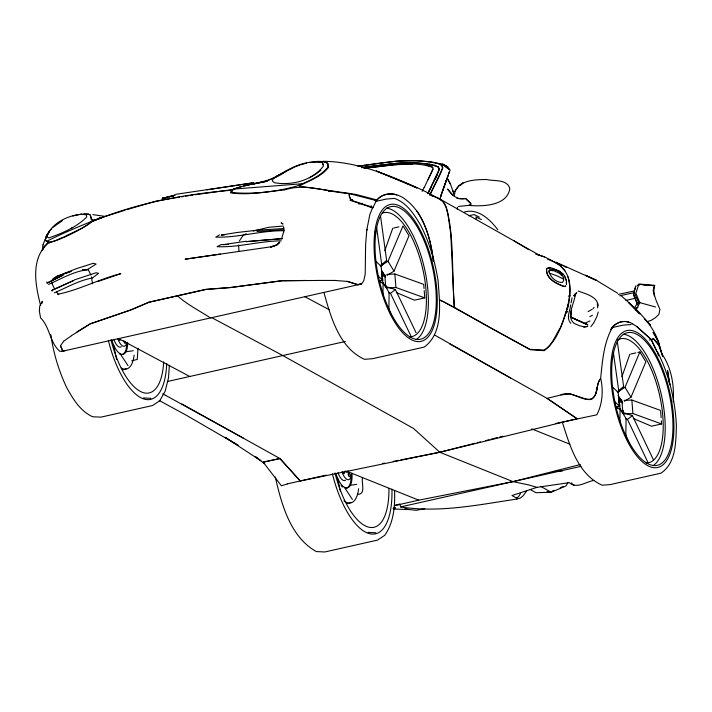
<?xml version="1.0" encoding="UTF-8"?>
<svg xmlns="http://www.w3.org/2000/svg" width="712" height="712" viewBox="0 0 712 712"><rect width="100%" height="100%" fill="white"/><g stroke="black" fill="none" stroke-linecap="round" stroke-linejoin="round"><path stroke-width="1.07" d="M283.652 232.174L283.679 226.977M382.949 294.919L383.101 282.735L379.078 281.721M388.903 309.159L389.108 292.552L383.101 282.735M619.876 422.082L620.099 408.777L616.165 407.745M625.803 436.331L626.106 418.594L620.099 408.777M47.108 236.028L47.161 234.515L49.092 231.356L51.7 228.623M673.214 401.844C674.371 385.067 671.452 367.882 661.875 353.775L662.649 356.685M283.759 227.876L283.527 232.308L281.623 238.769M169.358 365.265L168.513 377.832L165.113 391.395L159.666 400.838L152.555 405.529L100.908 417.143L92.605 416.751C80.029 411.011 72.811 398.658 66.412 387.043C58.669 370.418 53.338 352.734 50.81 334.56M454.772 193.958L454.968 191.288C460.798 179.566 475.438 179.753 486.643 179.495C494.092 181.462 506.846 178.783 509.845 188.493C507.247 205.901 483.101 206.622 468.959 205.43L470.854 205.368L470.81 203.41L465.639 198.434C457.7 200.713 451.72 195.008 447.643 189.063L452.156 194.474M596.264 392.802L596.611 388.868M596.362 392.855L596.798 387.942M41.999 303.365L42.248 301.354L39.739 306.071L39.338 310.913L40.548 317.801C50.018 327.137 49.769 342.81 59.817 351.301L65.433 350.651M92.453 283.83L91.581 276.897M449.174 172.099L446.121 181.097L447.18 178.151L450.589 184.381M449.005 173.479L449.192 172.304M457.229 208.705L457.496 207.237M457.335 208.963L457.602 207.495M52.118 290.096L73.826 280.43L51.682 290.585L52.19 291.11M570.632 304.834C570.348 310.058 566.877 315.745 569.182 320.863M571.051 302.822L572.074 297.785M567.535 308.972L568.843 302.751M46.894 281.908L47.277 282.993L63.163 275.09L46.983 283.127M439.891 199.298L442.232 191.733M637.222 285.583L638.993 283.999L654.639 285.396C652.005 293.647 656.971 301.915 659.908 309.453L658.876 314.401L655.538 317.65L650.973 320.445L646.905 321.708M635.727 286.331L633.44 294.617L637.178 303.597L633.475 294.109L635.798 285.975M598.231 311.998L597.012 316.262L593.835 322.705L590.827 326.719M440.692 196.592L447.092 178.098L450.474 184.123L453.651 193.175M654.702 285.752L639.963 284.408L638.281 285.877L635.852 293.202L639.803 302.636L635.941 310.592M440.595 196.539L441.591 193.62M442.579 190.7L448.355 175.312M621.923 376.71L629.8 354.256M384.809 250.695L392.748 228.232M449.566 171.69L450.1 170.168L447.67 166.831L442.579 163.84M443.594 187.986L445.765 182.085M442.241 191.937L443.683 188.039M435.077 179.602L439.295 169.518L438.414 167.017L435.094 165.353M40.584 305.332C35.297 285.058 30.269 258.26 48.514 242.934C63.92 238.502 78.792 230.884 92.017 221.69C136.41 202.875 184.479 194.305 232.317 190.122L230.581 192.009L230.617 192.836C248.461 195.506 266.938 191.537 284.791 189.899C305.875 182.859 327.689 192.276 349.005 193.486L349.619 197.464L351.176 200.597L372.599 207.833L369.84 214.526L366.707 230.377L366.849 229.282L365.603 244.821L365.212 274.182L363.752 280.795L361.509 284.035L358.261 284.764M619.315 390.879L624.994 387.364L639.865 351.995L637.854 352.449M624.38 401.283L631.001 397.18L645.873 361.812L639.865 351.995M381.071 265.567L387.995 261.322L403.01 225.918M387.079 275.384L394.003 271.138L409.017 235.734L403.562 226.808M637.4 305.021L638.557 302.511L634.65 293.335M432.958 169.047L424.192 187.648M428.072 179.673L433.056 169.1L432.691 167.382L430.947 166.136L426.399 165.246M370.24 207.575L371.175 205.67M434.356 180.554L427.85 193.548L431.365 186.962M439.9 199.494L440.274 198.764L431.534 195.604M434.845 179.593L437.266 174.751M612.578 327.253C603.607 342.748 602.494 361.064 600.616 378.464C595.677 384.177 598.569 393.834 592.144 398.613C582.06 402.449 571.745 389.758 560.94 394.875M430.253 194.278L440.701 173.176L442.624 167.899L441.093 164.801L437.844 163.235L431.205 161.855L417.161 160.707L396.842 161.081L357.709 166.225M42.195 250.499L44.091 246.975M429.728 195.061L442.82 167.854L442.464 166.19L441.093 164.801M427.796 193.513L439.197 169.465L438.316 166.964M422.154 191.368L424.094 187.594M286.019 171.2C270.56 183.109 250.909 182.655 233.447 189.098L231.623 192.516C253.33 194.492 276.212 191.902 297.331 185.885C308.278 181.231 320.124 176.576 327.912 167.222L327.52 163.155L323.471 161.499L317.107 161.393L314.179 162.042M635.398 309.008L636.243 307.54L637.925 307.353M520.508 493.469L518.817 496.291L516.645 498.133L516.814 499.076C478.544 504.746 439.26 513.085 400.633 506.917L399.797 504.016L394.573 505.538M568.034 482.487L565.951 485.967L551.186 492.223L535.985 492.713L530.271 489.527M637.445 303.107L634.543 307.709M372.234 208.42L372.599 207.833M47.117 235.263L47.953 234.025M63.608 341.342L60.431 345.854L62.745 350.874L62.086 351.327L361.42 283.981L357.486 284.56L347.144 281.347M239.365 240.959L243.326 235.156L246.254 233.732M454.968 191.288L458.768 185.743L462.969 182.833L460.78 185.138M526.96 490.506L523.151 495.792L520.41 498.035L516.814 499.076M574.148 295.524L575.492 293.789L574.566 295.996L575.554 293.291C574.824 302.76 565.453 316.822 574.344 323.533L579.728 325.802L584.49 326.844L587.756 326.425L583.733 327.137M592.882 308.883L594.057 307.415M574.094 296.041L576.782 292.757L573.863 295.667M375.989 201.14C382.317 191.946 395.276 192.293 403.793 198.194C423.969 212.247 430.582 238.244 433.457 261.375M610.691 329.7C614.963 321.966 625.172 318.94 632.657 323.889M611.234 328.926C614.919 323.159 622.146 319.991 628.794 322.18M617.286 391.76L623.65 386.607L617.286 341.386M618.096 392.419L623.65 386.607M49.084 232.254L46.413 235.574L45.346 239.446L45.719 240.718L49.386 242.863L48.478 242.258M380.261 265.727L386.652 260.574L380.573 216.386M380.965 266.413L386.652 260.574M279.736 242.08L276.683 245.026L270.8 247.162L276.87 244.901L279.683 242.365L276.683 245.026L269.999 246.957L185.084 259.195L220.302 254.086M565.194 313.823L567.393 311.856M92.382 220.836C84.399 228.588 73.336 231.792 63.769 237.052C58.402 238.707 52.448 243.584 46.627 241.323C64.142 232.548 82.494 224.983 100.641 217.756L97.829 218.851M52.234 279.478L57.387 276.06L69.117 272.055M320.898 170.204L315.906 174.048L309.337 177.786M53.008 227.262L62.327 220.702M388.387 292.632L390.461 293.308L395.427 289.615L416.084 332.735M625.421 418.665L627.45 419.341L632.416 415.648L653.411 459.81M546.611 269.002L548.053 267.97L551.213 267.899L548.249 267.926L546.709 268.905C545.401 278.686 556.668 283.946 564.313 286.553L565.631 286.073M63.51 341.288L71.538 335.699M565.817 312.354L567.526 311.162M71.449 335.646L90.308 323.907L130.803 310.005L149.075 302.271L206.035 289.455L230.581 287.55L281.836 280.813L306.053 280.439M76.967 331.908L90.121 323.8L130.714 309.951L148.888 302.164L205.848 289.348L230.492 287.497L281.649 280.706L316.974 280.475M219.456 234.898L215.772 237.141C238.627 237.79 260.966 230.43 284.115 230.724M53.427 278.517L57.574 276.016L71.342 271.423M276.256 176.478L294.252 167.195M588.059 311.633L591.912 309.435M70.817 228.525L72.615 227.52M616.521 407.415L619.235 405.92L618.194 392.41L612.605 387.114M379.443 281.391L382.237 279.878L381.205 266.368L375.669 261.064M279.015 175.09L266.493 181.257M62.184 351.381L62.932 350.98L60.529 345.907M589.821 316.635L592.455 315.247M54.299 292.855C66.768 287.55 78.97 280.368 92.391 278.009L98.603 273.346L96.067 272.732L74.253 279.941M48.461 284.417C60.921 279.113 73.256 271.414 86.864 269.91L96.12 264.063L93.299 263.289L76.763 268.54L63.065 273.88M585.371 323.017L589.945 320.898M552.147 491.164L554.167 490.319M560.211 487.791L563.236 486.527M98.14 219.02L101.024 217.97M295.168 166.777L299.894 165.05M97.864 281.516L120.862 273.648C99.315 278.979 79.352 289.909 57.636 294.314M565.72 285.984L564.216 286.5C556.962 283.812 547.875 279.62 546.549 271.085M593.852 480.458C585.851 481.721 576.747 489.295 569.324 482.629L536.884 487.364L511.981 495.534L516.645 498.133M241.43 186.633L232.245 189.615L194.972 194.732M125.214 210.156L99.511 218.21L92.711 221.005L101.157 217.952M127.217 209.533L156.231 201.042L179.46 197.117M287.328 483.955L281.418 485.789L263.173 462.168L279.869 458.492L300.33 481.027M94.901 219.972L93.076 220.48L91.857 219.536L90.308 214.953L88.813 214.268L83.731 214.187M253.294 230.973L269.065 227.253L283.251 226.024M300.838 164.703L306.569 163.146M72.784 215.985L81.791 213.992M243.54 186.09L266.884 181.062M475.073 443.282L439.811 452.245L300.233 480.974L279.869 458.492M477.209 442.739L480.413 441.93M485.762 440.568L488.966 439.758M491.102 439.215L497.51 437.586M499.655 437.043L502.859 436.225M580.351 464.527L513.032 481.632L418.754 500.162L394.573 505.609M449.53 343.807L547.181 398.417L577.014 418.7L439.811 452.245L400.803 459.916M175.01 195.061L169.145 196.797L175.099 195.035M162.194 198.256L166.679 197.598M162.585 198.39L167.845 196.859M358.679 204.068L362.212 203.276M374.832 200.428L376.995 199.947M375.589 201.46L386.349 199.04L394.457 198.408C407.033 202.795 414.322 214.632 420.783 225.508C429.505 242.756 434.961 261.411 438.04 280.457C439.526 301.915 444.181 332.468 424.245 347.073L372.59 358.697L364.482 359.32C339.286 347.937 330.742 316.974 323.951 292.498M393.772 228L398.907 226.843M468.701 215.789L474.103 214.57L479.381 217.178M119.251 353.989L120.186 353.775L128 365.648M131.791 360.842L137.256 359.427L137.977 348.257M424.192 290.594L424.752 297.874L414.482 300.179L396.299 292.534M167.24 381.543L345.356 341.466M612.249 327.573L623.018 325.153L631.126 324.521M649.282 339.998L652.779 339.464L653.367 338.823L658.378 344.742M630.805 354.033L635.843 352.894M287.239 483.902L326.105 475.153M555.458 423.551L596.807 414.82C602.512 404.078 603.438 390.221 600.732 378.57C595.704 384.195 598.623 393.754 592.357 398.773L589.607 399.646L586.145 399.094L570.045 393.816L561.038 394.929L547.083 398.364L577.103 418.754M661.359 420.828L661.599 423.943L651.533 426.212L633.413 418.549M357.326 494.306C366.395 494.938 361.135 482.513 362.506 477.547M400.633 506.917L581.117 466.316M625.973 300.366L635.736 298.195M618.256 294.403L634.312 290.95M619.627 295.792L633.547 292.792M94.821 219.821L92.694 220.266L91.207 219.519L90.282 215.238L89.641 214.73M265.487 181.694L253.543 184.007M267.178 181.053L249.734 184.506L251.639 184.257M382.38 463.539L384.542 463.112M393.211 461.412L398.631 460.344M309.426 162.603L317.703 161.562L322.661 162.683L323.159 164.525M464.616 211.891C478.517 208.278 490.105 219.643 497.839 229.762M553.206 471.584L562.551 470.908M424.815 508.76L416.137 510.29L404.674 509.098L408.795 509.481L393.238 509.044M361.474 167.703L369.038 166.368M358.67 166.172C385.29 162.345 413.369 157.103 439.882 164.134M363.761 168.326L366.974 167.783C388.378 166.412 412.07 159.995 432.78 167.436M361.5 167.56C386.518 165.006 413.743 158.286 438.129 167.008L439.295 169.518M364.562 168.13L394.377 164.703L412.64 164.098M361.509 284.035L357.682 284.658L347.242 281.4L334.168 280.394M393.291 508.217L395.463 507.878L393.282 508.057M181.533 196.797L183.598 196.485M185.663 196.165L188.769 195.684M190.834 195.364L192.907 195.052M206.907 189.881L253.97 182.69L175.846 194.314M246.281 241.235L223.087 244.643L228.614 244.447M125.997 351.755L133.286 350.722M350.349 485.272L356.721 484.374M350.144 200.036L352.404 199.787M350.26 200.286L352.413 199.992M328.161 190.852L331.472 190.46M328.348 190.958L331.587 190.594M568.336 296.067L570.419 295.836M368.852 166.412L395.685 163.466L415.007 162.897M83.322 214.543L89.383 214.437M458.581 206.435L470.837 205.163L469.128 205.181M281.302 240.861C259.693 240.932 238.511 247.66 217.107 246.681L221.076 244.608L224.369 244.447M282.014 238.609L246.236 241.635L282.584 238.636M233.447 189.098L302.76 183.696M283.198 228.57L256.89 230.27L236.945 232.504L221.174 235.085L224.458 234.915M256.979 231.48L283.91 229.745M386.776 274.396L394.866 273.995L423.711 284.364L424.032 288.52M386.803 287.959L395.908 287.506L424.752 297.874M624.112 400.402L631.864 400.037L660.567 410.432M624.05 413.957L632.897 413.547L661.599 423.943M546.994 491.743L550.1 491.618M395.685 163.466L414.82 162.941L429.443 164.169M316.876 280.43L334.266 280.448M317.579 161.66L323.853 161.713L328.001 163.422L328.481 167.391C321.192 176.825 309.248 180.706 299.049 186.099L355.804 194.412L377.084 200.001C381.846 194.278 389.82 192.463 396.762 194.919M323.221 161.321C356.187 161.597 387.55 174.333 417.018 187.977L376.381 170.996C398.747 180.403 422.492 188.173 442.935 201.425L445.979 206.872L447.982 214.615L450.758 233.545L454.229 307.317L439.989 299.948M82.334 269.599L88.27 269.786M143.37 397.937L150.864 398.302M368.077 532.389L375.722 532.754M84.532 214.17C70.061 214.187 51.62 222.367 46.894 236.678L48.763 237.915C62.184 233.296 76.576 227.199 86.713 217.018L86.464 215.202L84.345 214.063M92.756 214.606L105.527 216.466M643.15 284.871L646.354 285.129M651.685 285.557L654.639 285.396L653.162 290.398L654.328 295.792M85.502 214L88.813 214.268M553.749 270.8L549.352 270.337L548.818 272.162M429.354 164.116L435.192 165.406M549.352 273.088L557.336 275.998L563.29 279.033L563.067 277.653M639.803 302.636L655.503 306.997M578.197 291.021C585.798 294.038 597.137 296.147 598.32 305.92M547.519 259.097L561.91 265.309M535.985 254.113L544.44 256.854L554.203 261.811M440.069 300.375L443.603 301.772L530.066 349.717L544.199 350.669C558.511 339.677 563.735 320.106 568.559 303.428C571.247 290.772 571.291 275.099 560.486 266.039M536.074 254.166L544.636 256.961M554.595 271.076L559.525 273.337L562.062 275.953M386.118 286.571L395.427 289.615M536.884 487.364L528.678 484.925L513.032 481.632L439.811 452.245L413.476 428.428L282.798 355.537L211.749 317.659L210.12 317.712C199.138 310.574 187.203 304.54 177.368 295.756M623.267 412.577L632.416 415.648M440.657 164.712L442.455 165.326M430.021 194.937L434.863 196.681M531.713 428.891L569.867 444.208M346.566 471.193L418.754 500.162M552.218 268.308L558.279 270.783M552.04 268.237L559.383 271.094L563.806 274.716M570.793 317.223L587.436 324.352M556.152 263.031L558.039 263.849M570.837 317.294L587.907 324.992L570.063 316.662M555.921 262.185L596.718 280.519L617.598 293.202M456.57 197.9L457.967 198.559L465.657 198.639L470.828 203.614M563.806 266.199L566.663 267.543M481.383 219.545L475.945 216.973L476.292 219.145M440.479 163.422L447.67 166.831L443.229 164.703L449.192 169.527L443.229 164.703M162.683 393.905L165.754 395.436M159.23 400.491L186.366 415.274L238.182 445.347L225.054 437.275L260.832 460.735L255.216 456.49L264.383 463.574M165.656 395.382L243.415 438.156M304.843 296.708L329.175 309.684M118.664 338.601L189.712 376.479M181.934 404.015L279.958 458.546L263.36 462.124L264.668 463.592M510.629 378.036L434.4 334.916M283.029 223.88L281.151 222.829L282.477 223.942M540.719 486.385L551.186 492.223M567.953 276.585C572.938 293.709 566.841 311.705 560.46 327.591C555.324 335.058 552.414 345.667 543.861 350.055L530.031 349.316L490.773 328.001L454.799 307.628L454.372 306.81C451.88 278.063 453.838 249.013 449.228 220.435C447.572 212.995 447.154 203.659 440.096 199.155L540.034 255.572M573.988 485.228L572.332 484.249L571.674 482.772M513.717 240.612L528.562 249.609M632.559 323.844L636.644 326.425L650.884 339.357L652.477 339.25L653.224 338.307L654.613 339.749L658.235 344.234L662.276 354.87L657.977 340.728L653.153 332.548M559.285 271.192L563.139 274.2M554.016 261.704L560.673 266.146L565.079 270.907M452.173 194.679L453.882 195.818M636.555 326.372L651.079 339.312L657.167 351.959L651.186 339.562M620.793 295.409C636.475 309.355 653.144 323.577 659.294 344.466M614.447 401.381L619.235 405.92M377.502 275.33L382.237 279.878M639.848 313.983L628.562 302.395L639.073 313.289M645.081 319.51L650.332 324.957L644.342 318.682M653.162 332.744L655.04 335.103L657.799 340.977M56.462 291.858L58.696 294.679M569.547 321.664L570.766 323.319M344.43 487.346L352.395 499.441M624.994 387.364L631.001 397.18M618.123 395.311L622.493 402.449M387.995 261.322L394.003 271.138M381.516 270.204L385.343 276.443M88.297 269.812L90.931 275.028M416.903 210.992C426.755 225.935 431.534 243.611 433.359 261.268M564.26 275.758L565.346 277.644L564.322 275.686M54.602 288.956L52.225 284.017L52.092 281.961M390.461 293.308L411.118 336.429M627.45 419.341L647.964 462.497M657.452 351.621C669.013 374.583 675.172 400.002 676.4 425.642C675.822 442.027 676.231 463.031 660.914 473.186L610.273 484.578L602.165 485.21C578.055 474.495 569.903 445.863 562.507 422.732M388.547 308.67L391.022 314.686M625.661 434.685L629.355 443.709M657.523 352.93L658.573 355.849M452.823 190.505L454.229 195.195M565.613 278.517L566.129 280.252M659.098 344.359L662.089 354.763M565.586 278.499L566.058 280.216M168.495 196.645L173.915 195.773L162.274 198.586L167.222 197.064M165.967 197.464L162.665 198.559L162.505 198.061M337.639 478.188L340.345 491.013M113.537 344.804L116.635 359.471M275.313 477.022C281.48 504.158 290.3 536.999 316.297 551.569L324.761 551.978L377.44 540.123L384.702 535.344C393.887 522.439 395.071 505.876 394.59 490.524M669.965 384.863L667.518 370.338L669.333 383.412M613.379 352.618L618.675 390.301M376.648 227.626L381.685 264.259M566.387 282.077L566.565 284.079M660.647 411.474L661.128 417.713M631.864 400.037L632.897 413.547M621.985 401.541L622.866 412.978M597.315 303.615L597.644 307.878M394.866 273.995L395.908 287.506M384.756 274.503L385.717 286.972M238.671 244.928L238.903 250.891M566.396 281.124L566.467 284.168M388.939 488.69A64.819 26.139 77.3 0 1 368.077 526.996A64.819 26.139 77.3 0 1 334.996 472.928M391.938 489.144A71.565 28.854 77.3 0 1 369.43 533.68A71.565 28.854 77.3 0 1 332.397 473.792M358.634 488.726A35.6 14.356 77.3 0 1 343.887 500.812M344.421 471.807A1.887 0.756 77.3 0 1 343.994 473.667A1.887 0.756 77.3 0 1 342.873 471.834M351.523 473.56A12.469 5.029 77.3 0 1 347.785 479.692A12.469 5.029 77.3 0 1 341.911 471.753M351.942 473.195A20.221 8.152 77.3 0 1 346.7 487.987A20.221 8.152 77.3 0 1 335.904 473.418M342.686 487.053A20.221 8.152 77.3 0 1 341.093 485.611M351.043 474.406A20.221 8.152 77.3 0 1 345.747 488.201M345.551 480.182A12.469 5.029 77.3 0 1 337.978 472.643M350.713 502.352A35.6 14.356 77.3 0 1 347.162 503.598M348.008 470.908A4.931 1.985 77.3 0 1 345.142 470.952M163.689 361.838A63.555 25.623 77.3 0 1 141.715 392.063A63.555 25.623 77.3 0 1 110.956 339.713M166.724 363.405A70.168 28.293 77.3 0 1 142.783 398.587A70.168 28.293 77.3 0 1 108.393 340.496M134.114 355.128A34.897 14.071 77.3 0 1 121.289 368.068M120.248 339.455A1.851 0.748 77.3 0 1 119.554 340.309A1.851 0.748 77.3 0 1 118.664 338.574M127.67 342.792A19.82 7.992 77.3 0 1 121.77 354.362A19.82 7.992 77.3 0 1 111.837 340.131M126.727 343.006A19.82 7.992 77.3 0 1 121.476 354.62M125.543 341.538A1.851 0.748 77.3 0 1 124.92 343.3A1.851 0.748 77.3 0 1 123.95 340.656M121.289 346.753A12.229 4.931 77.3 0 1 113.858 339.366M126.816 342.757A12.229 4.931 77.3 0 1 117.72 338.503M126.353 368.496A34.897 14.071 77.3 0 1 122.865 369.715M386.402 208.126A67.978 27.412 77.3 0 1 424.477 268.504A67.978 27.412 77.3 0 1 416.102 339.597M382.38 213.102A63.555 25.623 77.3 0 1 422.99 270.053A63.555 25.623 77.3 0 1 409.382 336.927M384.925 275.491A12.229 4.931 77.3 0 1 385.468 277.547M386.073 285.468A12.229 4.931 77.3 0 1 385.815 287.078M383.439 284.061A1.851 0.748 77.3 0 1 384.542 285.859M379.897 282.023A4.833 1.949 77.3 0 1 379.389 281.053M381.436 275.286A4.833 1.949 77.3 0 1 382.041 283.225M380.537 280.368A4.833 1.949 77.3 0 1 380.422 282.495M623.222 334.213A67.978 27.412 77.3 0 1 661.297 394.59A67.978 27.412 77.3 0 1 652.922 465.684M617.438 340.042A63.555 25.623 77.3 0 1 659.285 393.825A63.555 25.623 77.3 0 1 646.202 463.005M621.398 399.539A12.229 4.931 77.3 0 1 622.617 403.553M623.294 410.593A12.229 4.931 77.3 0 1 622.964 413.085M620.588 410.067A1.851 0.748 77.3 0 1 621.692 411.865M617.046 408.029A4.833 1.949 77.3 0 1 616.539 407.05M618.586 401.292A4.833 1.949 77.3 0 1 619.191 409.231M617.731 406.365A4.833 1.949 77.3 0 1 617.615 408.492M372.839 207.388L372.839 207.833L376.087 201.193L375.42 200.366L349.192 193.593L349.414 196.29L351.336 200.294L372.839 207.388M563.699 278.187L563.619 280.519L562.489 282.415C556.481 282.842 549.708 277.057 549.103 270.854L549.468 269.848C555.004 268.477 562.418 272.358 563.699 278.187M42.951 244.892L42.355 250.046L44.42 246.281L47.891 242.605L45.346 239.748L46.698 235.877L42.951 244.892M571.522 310.503L570.579 317.303L571.522 310.503M273.328 178.587L272.269 180.964L274.538 182.761C291.947 185.761 312.47 180.51 323.462 166.056L322.18 162.567C304.789 159.203 287.425 169.376 273.328 178.587M590.622 277.582L585.415 275.215L596.718 280.519L590.622 277.582M348.266 473.961A1.887 0.756 77.3 0 0 349.467 476.72A1.887 0.756 77.3 0 0 349.61 473.934A1.887 0.756 77.3 0 0 348.266 473.961M375.758 233.322A67.978 27.412 77.3 0 0 414.865 339.063A67.978 27.412 77.3 0 0 426.328 246.308A67.978 27.412 77.3 0 0 375.758 233.322M374.788 232.05A70.168 28.293 77.3 0 0 415.167 341.19A70.168 28.293 77.3 0 0 426.995 245.444A70.168 28.293 77.3 0 0 374.788 232.05M382.077 273.542A1.851 0.748 77.3 0 0 383.252 276.247A1.851 0.748 77.3 0 0 383.394 273.524A1.851 0.748 77.3 0 0 382.077 273.542M612.418 359.435A67.978 27.412 77.3 0 0 651.524 465.176A67.978 27.412 77.3 0 0 662.997 372.421A67.978 27.412 77.3 0 0 612.418 359.435M611.448 358.163A70.168 28.293 77.3 0 0 651.827 467.312A70.168 28.293 77.3 0 0 663.655 371.566A70.168 28.293 77.3 0 0 611.448 358.163M619.226 399.548A1.851 0.748 77.3 0 0 620.401 402.253A1.851 0.748 77.3 0 0 620.544 399.53A1.851 0.748 77.3 0 0 619.226 399.548"/></g></svg>
